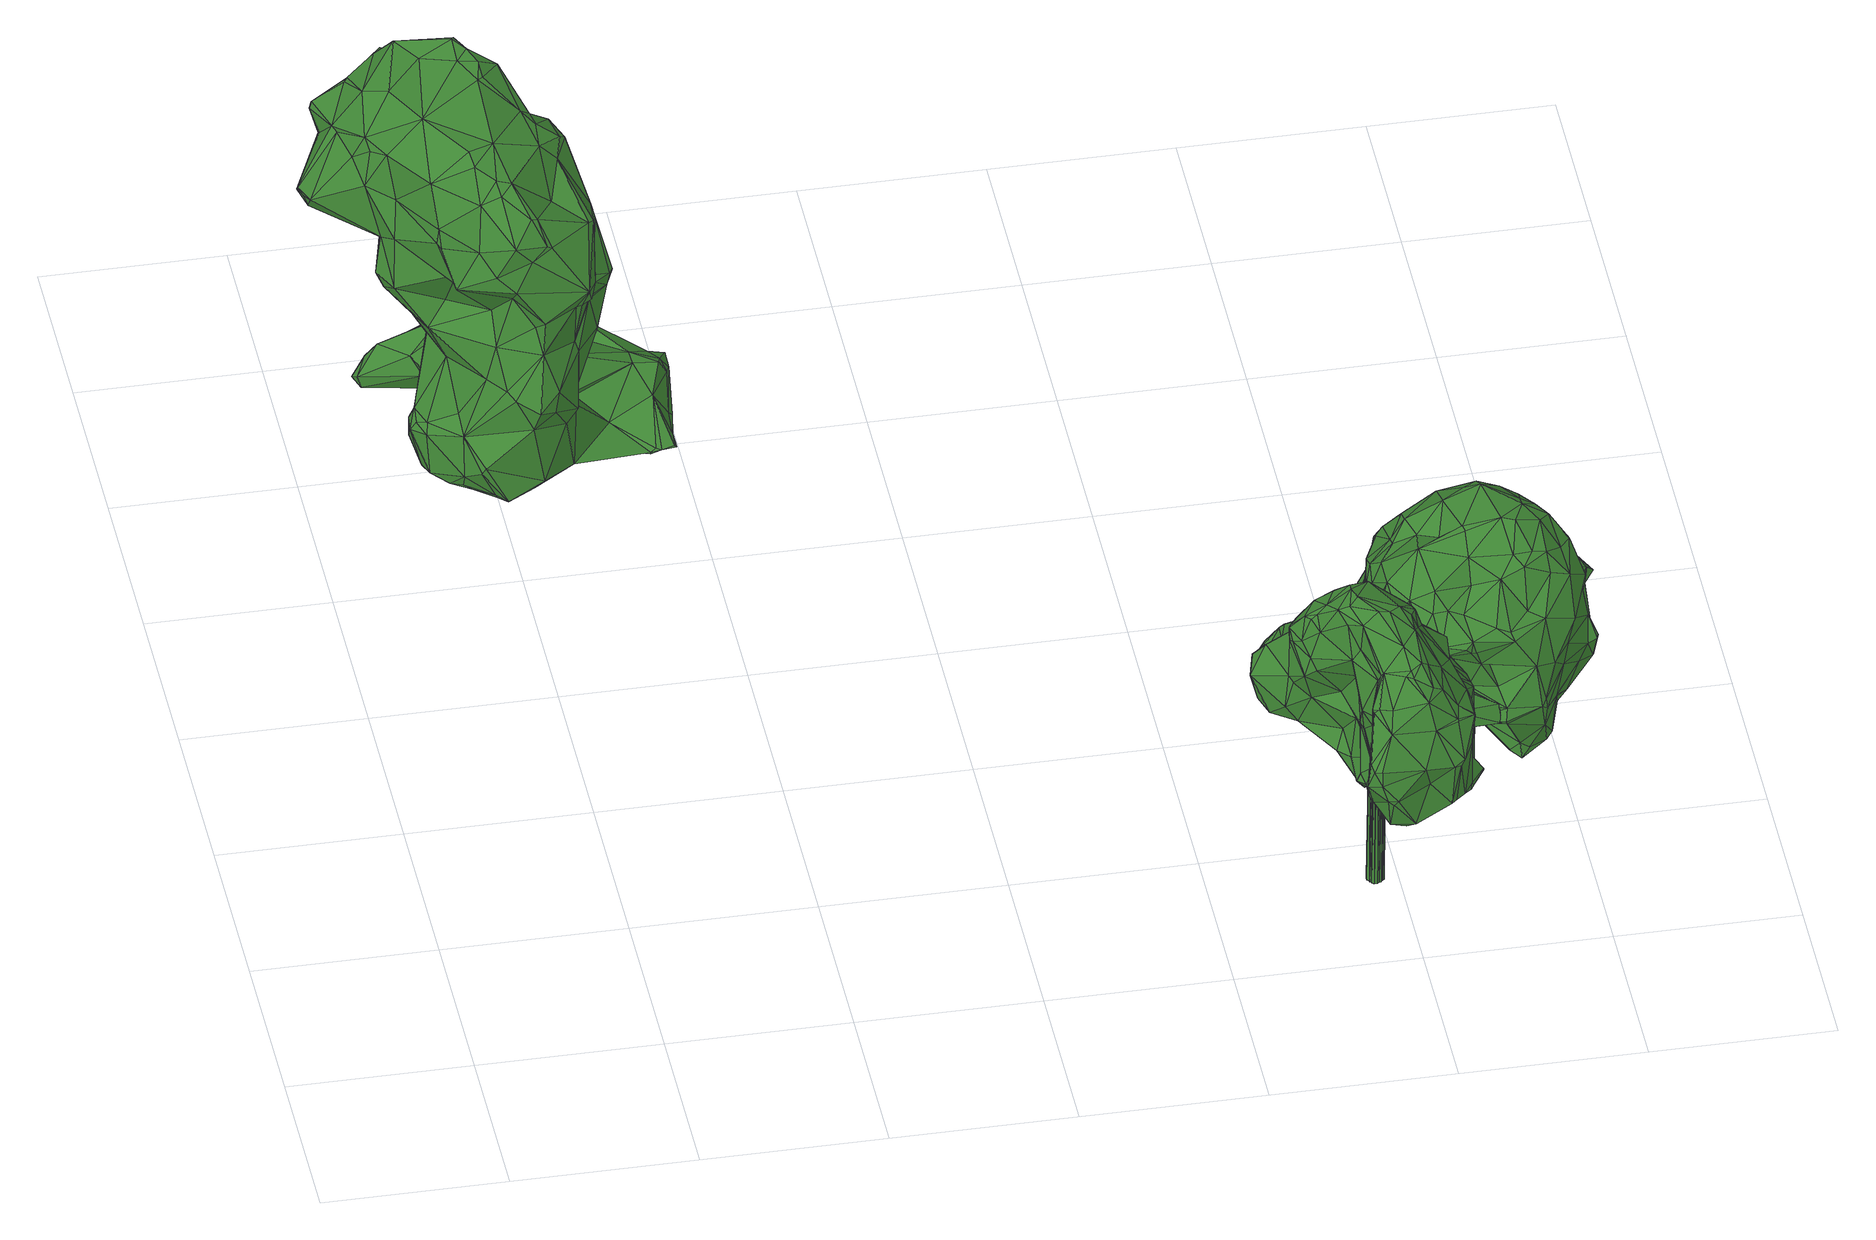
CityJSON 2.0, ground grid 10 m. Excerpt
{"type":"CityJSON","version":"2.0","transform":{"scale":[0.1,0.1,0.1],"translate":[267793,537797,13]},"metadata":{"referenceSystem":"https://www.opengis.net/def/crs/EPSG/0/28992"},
"CityObjects":{
"tree1":{"type":"SolitaryVegetationObject","attributes":{"gtid":33,"crown_width_m":16.29,"crown_median_z":22.36,"crown_r50_m":0.483,"crown_porosity":0.88,"trunk_H_m":9.25,"trunk_DBH_m":1.02,"trunk_radius_m":0.511,"trunk_base_height_m":13.11,"original_gtid":"33"},"geometry":[{"type":"Solid","lod":"3","boundaries":[[[[0,1,2]],[[3,4,5]],[[6,5,4]],[[7,8,9]],[[10,11,12]],[[13,14,15]],[[16,17,18]],[[19,20,21]],[[18,22,23]],[[24,25,26]],[[27,28,29]],[[30,31,11]],[[32,33,34]],[[35,36,28]],[[37,38,39]],[[32,34,29]],[[40,41,42]],[[43,44,45]],[[46,33,47]],[[27,33,46]],[[48,49,46]],[[50,51,52]],[[53,54,55]],[[2,1,39]],[[41,40,56]],[[57,56,40]],[[58,59,60]],[[26,61,62]],[[63,22,18]],[[63,64,22]],[[47,33,65]],[[66,67,68]],[[69,70,71]],[[18,23,16]],[[72,73,74]],[[58,21,75]],[[19,21,58]],[[34,33,27]],[[76,77,78]],[[79,80,81]],[[82,83,84]],[[36,35,85]],[[86,85,35]],[[87,39,1]],[[40,88,57]],[[89,90,82]],[[91,88,40]],[[44,92,93]],[[94,44,93]],[[95,96,97]],[[98,84,91]],[[99,100,101]],[[102,103,104]],[[105,106,72]],[[107,108,6]],[[6,108,102]],[[25,109,26]],[[10,38,11]],[[38,37,11]],[[110,93,92]],[[111,3,5]],[[112,113,114]],[[115,116,117]],[[80,118,119]],[[120,121,88]],[[122,123,17]],[[92,44,124]],[[110,125,10]],[[74,10,125]],[[124,44,43]],[[126,54,53]],[[127,54,126]],[[128,16,129]],[[66,130,131]],[[132,131,130]],[[127,58,54]],[[133,134,135]],[[136,133,135]],[[137,138,139]],[[140,138,137]],[[72,106,38]],[[38,106,141]],[[142,143,144]],[[75,54,58]],[[145,57,121]],[[146,102,147]],[[6,102,146]],[[86,95,85]],[[95,97,85]],[[148,149,92]],[[103,150,104]],[[151,49,69]],[[10,12,110]],[[152,153,154]],[[145,41,56]],[[145,56,57]],[[155,32,156]],[[154,157,158]],[[159,94,123]],[[17,160,122]],[[23,161,16]],[[162,100,163]],[[101,164,99]],[[95,51,50]],[[7,49,48]],[[165,166,167]],[[168,169,86]],[[50,96,95]],[[99,170,171]],[[147,172,163]],[[173,174,175]],[[176,174,177]],[[76,118,139]],[[80,139,118]],[[159,45,94]],[[75,178,179]],[[139,80,79]],[[20,178,21]],[[180,181,182]],[[98,167,84]],[[183,184,185]],[[179,109,53]],[[67,186,187]],[[188,104,150]],[[189,152,190]],[[162,163,172]],[[191,99,164]],[[54,75,55]],[[97,156,32]],[[75,179,55]],[[95,192,51]],[[193,194,195]],[[59,58,127]],[[115,51,192]],[[115,126,51]],[[89,166,196]],[[193,81,119]],[[50,52,96]],[[197,96,52]],[[96,197,198]],[[98,42,165]],[[105,199,106]],[[89,200,201]],[[59,127,115]],[[53,55,179]],[[151,46,49]],[[202,11,31]],[[115,127,126]],[[192,95,169]],[[49,70,69]],[[192,169,116]],[[192,116,115]],[[82,90,178]],[[90,179,178]],[[37,30,11]],[[123,203,12]],[[99,204,205]],[[206,207,208]],[[37,39,87]],[[113,209,185]],[[46,210,48]],[[211,3,111]],[[112,212,133]],[[145,121,213]],[[214,160,128]],[[215,9,157]],[[71,70,216]],[[213,121,120]],[[217,218,219]],[[216,134,133]],[[70,134,216]],[[220,215,157]],[[9,221,7]],[[136,135,13]],[[13,15,215]],[[215,136,13]],[[49,7,222]],[[70,13,134]],[[14,13,70]],[[215,220,136]],[[49,222,70]],[[14,70,222]],[[134,13,135]],[[223,208,207]],[[211,224,225]],[[111,224,211]],[[154,153,157]],[[205,170,99]],[[136,113,133]],[[136,220,113]],[[226,227,79]],[[139,79,227]],[[83,88,91]],[[92,124,148]],[[8,157,9]],[[120,88,83]],[[121,57,88]],[[194,64,0]],[[38,10,73]],[[38,73,72]],[[147,104,172]],[[132,172,104]],[[172,228,101]],[[209,220,229]],[[132,228,172]],[[0,87,1]],[[199,226,79]],[[62,201,230]],[[231,232,233]],[[81,199,79]],[[17,128,160]],[[234,235,236]],[[43,236,235]],[[160,214,176]],[[160,176,122]],[[223,230,237]],[[174,176,214]],[[177,238,234]],[[239,240,175]],[[30,63,31]],[[94,45,44]],[[148,241,242]],[[175,240,173]],[[173,240,191]],[[164,173,191]],[[201,90,89]],[[106,243,141]],[[244,245,246]],[[6,4,107]],[[30,87,63]],[[118,182,247]],[[118,247,248]],[[210,3,211]],[[107,249,144]],[[231,233,189]],[[250,251,229]],[[104,147,102]],[[45,252,43]],[[253,180,244]],[[244,254,253]],[[97,96,156]],[[224,255,158]],[[188,150,131]],[[174,173,256]],[[53,109,257]],[[244,258,259]],[[260,42,41]],[[198,155,156]],[[198,156,96]],[[113,220,209]],[[196,237,200]],[[89,196,200]],[[158,255,154]],[[261,66,68]],[[98,165,167]],[[69,117,262]],[[263,264,238]],[[265,266,207]],[[251,250,153]],[[99,267,100]],[[4,249,107]],[[162,101,100]],[[151,262,46]],[[159,176,236]],[[102,268,103]],[[185,114,113]],[[93,110,203]],[[137,139,227]],[[68,269,261]],[[62,24,26]],[[240,239,204]],[[206,187,207]],[[228,270,101]],[[189,233,271]],[[66,186,67]],[[199,105,226]],[[116,168,262]],[[116,169,168]],[[186,272,187]],[[34,27,29]],[[174,214,273]],[[274,22,231]],[[61,179,90]],[[271,181,253]],[[200,237,230]],[[275,276,260]],[[197,52,277]],[[278,118,76]],[[278,182,118]],[[78,77,196]],[[237,77,208]],[[133,113,112]],[[24,217,25]],[[62,279,24]],[[280,227,241]],[[241,227,226]],[[69,262,151]],[[17,16,128]],[[0,195,194]],[[0,2,195]],[[183,271,253]],[[281,271,183]],[[186,150,272]],[[280,282,137]],[[183,253,184]],[[92,149,110]],[[242,110,149]],[[240,204,191]],[[191,204,99]],[[80,119,81]],[[245,165,246]],[[239,283,204]],[[239,129,283]],[[75,21,178]],[[230,279,62]],[[62,61,90]],[[62,90,201]],[[271,251,189]],[[122,176,123]],[[159,123,176]],[[226,105,241]],[[12,11,123]],[[8,225,157]],[[158,157,225]],[[190,284,274]],[[285,276,114]],[[112,114,276]],[[262,117,116]],[[216,133,212]],[[194,286,64]],[[287,213,60]],[[287,60,71]],[[91,40,98]],[[42,98,40]],[[231,189,288]],[[231,288,274]],[[217,219,25]],[[180,253,181]],[[261,269,43]],[[124,43,269]],[[140,124,269]],[[140,269,68]],[[244,180,289]],[[271,281,251]],[[185,251,281]],[[262,168,27]],[[262,27,46]],[[196,166,289]],[[245,289,166]],[[290,32,29]],[[175,174,273]],[[42,260,165]],[[246,165,260]],[[63,87,64]],[[64,87,0]],[[291,292,293]],[[266,293,292]],[[217,292,291]],[[189,153,152]],[[251,153,189]],[[100,294,146]],[[107,268,108]],[[94,93,203]],[[82,20,83]],[[178,20,82]],[[74,73,10]],[[103,295,150]],[[185,184,285]],[[114,185,285]],[[91,84,83]],[[61,109,179]],[[250,229,157]],[[83,20,19]],[[83,19,120]],[[120,19,213]],[[67,187,138]],[[206,138,187]],[[263,130,264]],[[228,130,263]],[[187,272,265]],[[128,129,239]],[[45,159,252]],[[52,51,277]],[[196,289,78]],[[157,229,220]],[[200,230,201]],[[196,77,237]],[[217,24,292]],[[58,60,19]],[[213,19,60]],[[76,206,77]],[[76,139,206]],[[208,77,206]],[[207,266,223]],[[78,278,76]],[[223,237,208]],[[216,287,71]],[[212,287,216]],[[115,117,59]],[[64,232,231]],[[22,64,231]],[[64,286,232]],[[241,105,125]],[[7,221,222]],[[4,47,65]],[[251,185,229]],[[78,182,278]],[[12,203,110]],[[182,78,289]],[[281,183,185]],[[245,166,165]],[[125,110,242]],[[71,117,69]],[[23,22,296]],[[274,296,22]],[[205,204,283]],[[291,266,297]],[[292,24,279]],[[155,142,298]],[[198,142,155]],[[74,125,105]],[[23,296,161]],[[137,227,280]],[[177,256,270]],[[181,299,247]],[[181,247,182]],[[232,286,300]],[[112,276,287]],[[232,300,233]],[[286,299,300]],[[213,275,145]],[[287,275,213]],[[266,291,293]],[[230,223,279]],[[292,279,266]],[[144,268,107]],[[224,158,225]],[[298,32,155]],[[63,18,202]],[[17,202,18]],[[299,233,300]],[[264,235,234]],[[264,234,238]],[[185,209,229]],[[206,139,138]],[[67,138,68]],[[140,68,138]],[[119,248,301]],[[193,119,301]],[[302,303,171]],[[36,85,290]],[[261,235,264]],[[43,235,261]],[[164,256,173]],[[148,124,282]],[[148,282,280]],[[180,182,289]],[[244,289,245]],[[142,198,277]],[[197,277,198]],[[102,108,268]],[[142,277,217]],[[217,143,142]],[[87,30,37]],[[233,181,271]],[[299,181,233]],[[25,219,257]],[[89,167,166]],[[41,275,260]],[[145,275,41]],[[112,287,212]],[[286,247,299]],[[239,175,273]],[[239,273,128]],[[60,117,71]],[[60,59,117]],[[248,119,118]],[[291,268,217]],[[280,241,148]],[[39,38,141]],[[210,47,3]],[[4,3,47]],[[210,46,47]],[[4,65,298]],[[43,252,236]],[[128,273,214]],[[132,130,228]],[[264,130,261]],[[174,256,177]],[[261,130,66]],[[210,225,48]],[[211,225,210]],[[8,48,225]],[[8,7,48]],[[218,277,51]],[[217,277,218]],[[11,202,123]],[[17,123,202]],[[275,287,276]],[[161,129,16]],[[285,184,276]],[[125,242,241]],[[99,171,303]],[[164,270,256]],[[184,253,258]],[[184,258,246]],[[244,246,258]],[[162,172,101]],[[246,276,184]],[[260,276,246]],[[53,257,126]],[[150,295,272]],[[265,272,295]],[[100,267,294]],[[104,131,132]],[[188,131,104]],[[150,186,131]],[[66,131,186]],[[253,259,258]],[[61,26,109]],[[304,146,294]],[[205,305,170]],[[274,284,296]],[[74,105,72]],[[282,124,306]],[[265,295,266]],[[254,259,253]],[[205,283,284]],[[294,303,302]],[[307,170,305]],[[307,305,152]],[[284,161,296]],[[124,140,306]],[[137,306,140]],[[81,193,199]],[[141,2,39]],[[244,259,254]],[[164,101,270]],[[152,154,255]],[[224,111,255]],[[302,304,294]],[[307,255,170]],[[152,255,307]],[[298,142,144]],[[291,297,103]],[[4,144,249]],[[298,144,4]],[[291,103,268]],[[217,268,143]],[[144,143,268]],[[129,161,284]],[[297,266,295]],[[297,295,103]],[[282,306,137]],[[298,33,32]],[[65,33,298]],[[177,270,238]],[[129,284,283]],[[146,163,100]],[[177,236,176]],[[234,236,177]],[[238,270,263]],[[228,263,270]],[[242,149,148]],[[187,265,207]],[[123,94,203]],[[89,84,167]],[[223,266,279]],[[171,170,255]],[[248,247,301]],[[302,171,255]],[[82,84,89]],[[157,153,250]],[[25,257,109]],[[126,308,51]],[[257,308,126]],[[218,51,308]],[[257,219,308]],[[219,218,308]],[[274,288,190]],[[190,288,189]],[[193,195,243]],[[193,243,199]],[[195,2,243]],[[141,243,2]],[[199,243,106]],[[5,6,304]],[[146,304,6]],[[302,111,5]],[[302,255,111]],[[193,301,194]],[[302,5,304]],[[267,99,303]],[[294,267,303]],[[284,305,205]],[[190,305,284]],[[190,152,305]],[[247,286,301]],[[194,301,286]],[[147,163,146]],[[159,236,252]],[[97,32,85]],[[95,86,169]],[[86,35,168]],[[290,85,32]],[[35,28,168]],[[27,168,28]],[[202,31,63]],[[29,28,290]],[[290,28,36]],[[9,215,221]],[[222,221,14]],[[15,14,221]],[[15,221,215]],[[309,310,311]],[[309,311,312]],[[312,311,313]],[[312,313,314]],[[311,310,315]],[[311,315,313]],[[313,315,316]],[[313,316,314]],[[315,310,317]],[[315,317,316]],[[316,317,318]],[[316,318,314]],[[317,310,319]],[[317,319,318]],[[318,319,320]],[[318,320,314]],[[319,310,321]],[[319,321,320]],[[320,321,322]],[[320,322,314]],[[321,310,323]],[[321,323,322]],[[322,323,324]],[[322,324,314]],[[323,310,325]],[[323,325,324]],[[324,325,326]],[[324,326,314]],[[325,310,327]],[[325,327,326]],[[326,327,328]],[[326,328,314]],[[327,310,329]],[[327,329,328]],[[328,329,330]],[[328,330,314]],[[329,310,331]],[[329,331,330]],[[330,331,332]],[[330,332,314]],[[331,310,333]],[[331,333,332]],[[332,333,334]],[[332,334,314]],[[333,310,335]],[[333,335,334]],[[334,335,336]],[[334,336,314]],[[335,310,337]],[[335,337,336]],[[336,337,338]],[[336,338,314]],[[337,310,339]],[[337,339,338]],[[338,339,340]],[[338,340,314]],[[339,310,341]],[[339,341,340]],[[340,341,342]],[[340,342,314]],[[341,310,343]],[[341,343,342]],[[342,343,344]],[[342,344,314]],[[343,310,345]],[[343,345,344]],[[344,345,346]],[[344,346,314]],[[345,310,347]],[[345,347,346]],[[346,347,348]],[[346,348,314]],[[347,310,349]],[[347,349,348]],[[348,349,350]],[[348,350,314]],[[349,310,351]],[[349,351,350]],[[350,351,352]],[[350,352,314]],[[351,310,353]],[[351,353,352]],[[352,353,354]],[[352,354,314]],[[353,310,355]],[[353,355,354]],[[354,355,356]],[[354,356,314]],[[355,310,357]],[[355,357,356]],[[356,357,358]],[[356,358,314]],[[357,310,309]],[[357,309,358]],[[358,309,312]],[[358,312,314]]]]}]},
"tree2":{"type":"SolitaryVegetationObject","attributes":{"gtid":110,"crown_width_m":11.78,"crown_median_z":24.62,"crown_r50_m":0.394,"crown_porosity":0.892,"trunk_H_m":11.43,"trunk_DBH_m":0.83,"trunk_radius_m":0.415,"trunk_base_height_m":13.19,"original_gtid":"110"},"geometry":[{"type":"Solid","lod":"3","boundaries":[[[[359,360,361]],[[362,363,364]],[[365,366,367]],[[368,369,370]],[[368,370,371]],[[372,361,373]],[[374,375,376]],[[377,378,379]],[[380,381,382]],[[383,384,385]],[[386,387,388]],[[389,390,391]],[[392,393,394]],[[384,395,385]],[[396,397,398]],[[399,400,401]],[[392,402,393]],[[403,360,359]],[[404,405,406]],[[378,407,408]],[[409,410,411]],[[412,413,414]],[[399,415,400]],[[399,416,415]],[[417,418,419]],[[420,421,422]],[[423,424,425]],[[423,426,424]],[[407,427,408]],[[428,398,397]],[[429,430,389]],[[431,432,423]],[[433,434,435]],[[436,437,387]],[[438,439,440]],[[438,441,439]],[[442,443,444]],[[433,435,397]],[[359,361,372]],[[445,446,425]],[[447,446,445]],[[448,449,450]],[[451,452,453]],[[454,436,455]],[[456,457,451]],[[373,388,372]],[[458,459,451]],[[459,460,461]],[[462,374,463]],[[464,465,420]],[[466,407,378]],[[466,378,377]],[[373,467,468]],[[459,469,451]],[[470,471,472]],[[473,409,411]],[[417,380,418]],[[474,475,476]],[[477,443,419]],[[478,367,401]],[[362,467,360]],[[479,480,465]],[[481,482,483]],[[362,464,467]],[[399,401,440]],[[476,484,485]],[[485,383,486]],[[465,487,420]],[[480,487,465]],[[465,362,479]],[[464,362,465]],[[374,376,463]],[[488,489,490]],[[488,490,491]],[[492,462,463]],[[474,493,494]],[[421,487,407]],[[427,407,487]],[[392,495,496]],[[497,381,498]],[[499,500,501]],[[425,502,423]],[[454,503,436]],[[504,505,506]],[[397,447,433]],[[507,508,457]],[[509,510,369]],[[437,511,512]],[[513,507,457]],[[451,469,456]],[[514,515,502]],[[514,502,425]],[[516,517,518]],[[407,466,421]],[[492,401,367]],[[519,405,404]],[[403,512,520]],[[400,521,401]],[[386,388,522]],[[477,509,444]],[[484,523,485]],[[433,445,434]],[[485,524,383]],[[393,525,371]],[[464,468,467]],[[485,523,377]],[[373,361,360]],[[383,526,384]],[[445,433,447]],[[466,429,527]],[[515,528,529]],[[371,530,393]],[[440,516,399]],[[383,524,531]],[[411,393,530]],[[393,411,410]],[[414,455,387]],[[474,532,491]],[[531,533,526]],[[468,522,388]],[[483,438,534]],[[381,380,504]],[[532,395,491]],[[531,526,383]],[[470,535,471]],[[479,364,480]],[[536,480,364]],[[532,385,395]],[[537,538,539]],[[468,388,373]],[[540,408,427]],[[524,541,531]],[[497,539,538]],[[456,513,457]],[[414,387,386]],[[542,367,478]],[[447,397,446]],[[543,533,544]],[[455,436,387]],[[372,388,387]],[[483,463,545]],[[546,513,456]],[[547,498,548]],[[549,475,390]],[[536,364,509]],[[362,364,479]],[[540,427,550]],[[540,550,371]],[[551,443,442]],[[551,442,552]],[[551,552,443]],[[515,529,376]],[[553,449,554]],[[537,544,499]],[[537,499,501]],[[546,456,471]],[[555,556,557]],[[365,542,489]],[[458,460,459]],[[453,458,451]],[[558,475,559]],[[558,559,412]],[[544,533,379]],[[489,458,365]],[[365,458,453]],[[488,395,461]],[[449,555,519]],[[411,530,473]],[[372,437,359]],[[372,387,437]],[[560,481,483]],[[376,545,463]],[[474,561,532]],[[534,463,483]],[[394,495,392]],[[562,521,400]],[[545,529,560]],[[376,529,545]],[[545,560,483]],[[476,549,484]],[[461,469,459]],[[491,395,488]],[[421,420,487]],[[461,384,469]],[[563,564,413]],[[565,413,564]],[[414,413,455]],[[445,424,507]],[[445,425,424]],[[434,445,507]],[[435,434,507]],[[431,374,566]],[[534,567,492]],[[401,492,567]],[[513,568,507]],[[435,507,568]],[[461,395,384]],[[429,377,523]],[[485,486,476]],[[389,527,429]],[[385,486,383]],[[381,569,498]],[[466,527,421]],[[570,422,527]],[[570,527,389]],[[486,561,476]],[[476,561,474]],[[385,561,486]],[[532,561,385]],[[377,429,466]],[[422,421,527]],[[534,438,440]],[[523,430,429]],[[484,430,523]],[[430,484,571]],[[430,571,389]],[[464,420,570]],[[420,422,570]],[[464,570,468]],[[415,562,400]],[[491,493,474]],[[549,476,475]],[[460,458,488]],[[489,488,458]],[[460,488,461]],[[371,418,530]],[[468,572,522]],[[382,381,573]],[[482,396,574]],[[428,505,398]],[[575,475,474]],[[576,577,578]],[[416,579,503]],[[579,416,554]],[[369,580,509]],[[469,384,472]],[[469,472,456]],[[477,370,510]],[[454,455,565]],[[462,492,366]],[[391,572,389]],[[543,470,581]],[[515,514,528]],[[440,401,567]],[[440,567,534]],[[419,418,477]],[[392,537,501]],[[553,439,441]],[[371,370,477]],[[562,576,521]],[[374,431,375]],[[449,553,555]],[[482,441,438]],[[482,438,483]],[[565,455,413]],[[448,511,436]],[[378,408,540]],[[556,574,557]],[[435,547,397]],[[555,441,556]],[[441,482,574]],[[441,574,556]],[[443,582,583]],[[557,583,582]],[[536,509,580]],[[558,391,475]],[[390,475,391]],[[534,492,463]],[[437,436,511]],[[364,442,509]],[[558,572,391]],[[493,576,562]],[[398,574,396]],[[568,584,435]],[[368,487,580]],[[443,583,585]],[[382,394,410]],[[410,394,393]],[[477,444,443]],[[543,535,470]],[[472,471,456]],[[519,450,449]],[[393,402,525]],[[468,570,572]],[[542,478,578]],[[542,578,489]],[[414,572,412]],[[386,572,414]],[[522,572,386]],[[412,572,558]],[[389,572,570]],[[417,419,585]],[[581,470,472]],[[365,367,542]],[[492,367,366]],[[498,584,586]],[[477,418,371]],[[418,380,382]],[[516,587,517]],[[418,409,473]],[[530,418,473]],[[394,382,573]],[[442,444,509]],[[498,535,497]],[[371,525,540]],[[453,366,365]],[[581,472,526]],[[581,526,543]],[[481,528,396]],[[528,588,396]],[[452,366,453]],[[589,590,516]],[[504,417,585]],[[504,585,583]],[[454,565,503]],[[565,416,503]],[[584,498,547]],[[360,467,373]],[[416,565,564]],[[368,427,487]],[[426,432,591]],[[477,510,509]],[[505,592,398]],[[378,593,379]],[[543,497,535]],[[528,514,588]],[[537,497,544]],[[497,537,539]],[[544,497,543]],[[397,396,446]],[[396,588,446]],[[536,580,480]],[[369,368,580]],[[480,580,487]],[[403,437,512]],[[359,437,403]],[[428,547,548]],[[584,547,435]],[[418,382,409]],[[389,571,390]],[[443,585,419]],[[517,506,518]],[[449,579,554]],[[520,442,364]],[[441,555,553]],[[397,547,428]],[[520,450,552]],[[401,521,478]],[[415,416,564]],[[554,516,553]],[[399,516,416]],[[553,516,439]],[[573,381,538]],[[503,448,436]],[[578,577,489]],[[503,579,448]],[[519,552,450]],[[519,404,552]],[[416,516,554]],[[440,439,516]],[[490,489,577]],[[508,591,452]],[[531,541,533]],[[379,533,541]],[[497,538,381]],[[366,591,462]],[[375,502,376]],[[377,541,485]],[[481,396,482]],[[382,410,409]],[[415,564,562]],[[560,528,481]],[[529,528,560]],[[376,502,515]],[[384,526,472]],[[471,535,546]],[[493,562,494]],[[594,494,562]],[[501,402,392]],[[490,577,576]],[[512,511,448]],[[520,364,363]],[[589,548,595]],[[587,569,517]],[[518,506,589]],[[548,589,506]],[[504,506,569]],[[569,506,517]],[[579,449,448]],[[510,370,369]],[[582,443,404]],[[552,404,443]],[[403,520,363]],[[452,591,366]],[[403,363,360]],[[360,363,362]],[[552,442,520]],[[413,412,559]],[[594,559,575]],[[594,564,563]],[[526,533,543]],[[562,564,594]],[[490,576,491]],[[491,576,493]],[[417,504,380]],[[583,505,504]],[[381,504,569]],[[548,587,595]],[[451,457,452]],[[575,559,475]],[[563,413,559]],[[594,563,559]],[[424,508,507]],[[426,508,424]],[[457,508,452]],[[375,423,502]],[[375,431,423]],[[478,521,578]],[[521,576,578]],[[379,541,377]],[[575,494,594]],[[524,485,541]],[[588,514,446]],[[446,514,425]],[[474,494,575]],[[582,406,557]],[[404,406,582]],[[512,450,520]],[[512,448,450]],[[371,550,368]],[[584,568,586]],[[595,590,589]],[[390,571,549]],[[394,573,495]],[[573,496,495]],[[498,586,535]],[[513,586,568]],[[546,586,513]],[[535,586,546]],[[574,398,592]],[[557,574,592]],[[402,501,500]],[[525,500,540]],[[402,500,525]],[[583,592,505]],[[557,592,583]],[[518,589,516]],[[484,549,571]],[[587,548,569]],[[548,498,569]],[[595,587,590]],[[557,405,555]],[[519,555,405]],[[406,405,557]],[[590,587,516]],[[428,506,505]],[[548,506,428]],[[508,426,591]],[[423,432,426]],[[566,374,462]],[[427,368,550]],[[431,566,432]],[[566,591,432]],[[462,591,566]],[[392,538,537]],[[496,538,392]],[[573,538,496]],[[499,593,500]],[[544,593,499]],[[379,593,544]],[[540,593,378]],[[500,593,540]],[[596,597,598]],[[596,598,599]],[[599,598,600]],[[599,600,601]],[[598,597,602]],[[598,602,600]],[[600,602,603]],[[600,603,601]],[[602,597,604]],[[602,604,603]],[[603,604,605]],[[603,605,601]],[[604,597,606]],[[604,606,605]],[[606,597,607]],[[606,607,605]],[[605,607,608]],[[605,608,601]],[[607,597,609]],[[607,609,608]],[[608,609,610]],[[608,610,601]],[[609,597,611]],[[609,611,610]],[[610,611,612]],[[610,612,601]],[[611,597,613]],[[611,613,612]],[[612,613,614]],[[612,614,601]],[[613,597,615]],[[613,615,614]],[[614,615,616]],[[614,616,601]],[[615,597,617]],[[615,617,616]],[[616,617,618]],[[616,618,601]],[[617,597,619]],[[617,619,618]],[[618,619,620]],[[618,620,601]],[[619,597,621]],[[619,621,620]],[[620,621,622]],[[620,622,601]],[[621,597,623]],[[621,623,622]],[[622,623,624]],[[622,624,601]],[[623,597,625]],[[623,625,624]],[[624,625,626]],[[624,626,601]],[[625,597,627]],[[625,627,626]],[[626,627,628]],[[626,628,601]],[[627,597,629]],[[627,629,628]],[[628,629,630]],[[628,630,601]],[[629,597,631]],[[629,631,630]],[[630,631,632]],[[630,632,601]],[[631,597,633]],[[631,633,632]],[[632,633,634]],[[632,634,601]],[[633,597,635]],[[633,635,634]],[[634,635,636]],[[634,636,601]],[[635,597,637]],[[635,637,636]],[[636,637,638]],[[636,638,601]],[[637,597,639]],[[637,639,638]],[[638,639,640]],[[638,640,601]],[[639,597,641]],[[639,641,640]],[[640,641,642]],[[640,642,601]],[[641,597,643]],[[641,643,642]],[[642,643,644]],[[642,644,601]],[[643,597,596]],[[643,596,644]],[[644,596,599]],[[644,599,601]]]]}]},
"tree3":{"type":"SolitaryVegetationObject","attributes":{"gtid":109,"crown_width_m":12.83,"crown_median_z":24.44,"crown_r50_m":0.412,"crown_porosity":0.891,"trunk_H_m":11.11,"trunk_DBH_m":0.893,"trunk_radius_m":0.447,"trunk_base_height_m":13.33,"original_gtid":"109"},"geometry":[{"type":"Solid","lod":"3","boundaries":[[[[645,646,647]],[[648,649,650]],[[648,650,651]],[[652,653,654]],[[655,656,657]],[[658,659,660]],[[661,662,663]],[[664,663,662]],[[665,666,667]],[[668,669,649]],[[647,670,651]],[[671,672,673]],[[671,674,672]],[[675,676,667]],[[676,665,667]],[[657,656,677]],[[676,678,665]],[[679,680,681]],[[682,683,684]],[[677,656,685]],[[675,686,537]],[[687,688,689]],[[690,691,692]],[[661,663,693]],[[694,695,696]],[[697,698,699]],[[700,701,685]],[[672,674,702]],[[652,703,704]],[[705,706,707]],[[707,706,708]],[[709,710,682]],[[658,660,711]],[[712,713,714]],[[712,715,713]],[[716,717,718]],[[646,670,647]],[[719,720,721]],[[719,721,701]],[[645,722,646]],[[723,657,724]],[[725,695,694]],[[726,646,722]],[[693,663,727]],[[670,648,651]],[[649,728,668]],[[704,703,729]],[[730,731,732]],[[733,734,735]],[[736,645,737]],[[657,738,739]],[[657,677,738]],[[740,736,741]],[[735,742,733]],[[743,744,745]],[[726,746,747]],[[748,708,749]],[[749,708,750]],[[751,752,753]],[[655,754,685]],[[655,685,656]],[[755,748,537]],[[756,757,758]],[[679,682,684]],[[679,684,680]],[[737,759,760]],[[761,762,763]],[[763,762,764]],[[765,766,757]],[[672,767,728]],[[768,769,770]],[[771,772,773]],[[747,746,744]],[[711,713,658]],[[648,774,775]],[[744,776,777]],[[778,779,710]],[[780,710,779]],[[725,718,695]],[[781,696,782]],[[755,537,686]],[[783,652,654]],[[784,766,785]],[[660,723,711]],[[646,726,670]],[[670,726,786]],[[787,788,789]],[[723,724,711]],[[751,666,665]],[[746,726,722]],[[725,694,790]],[[791,792,793]],[[786,774,670]],[[794,795,680]],[[648,670,774]],[[796,756,797]],[[718,798,799]],[[800,801,802]],[[803,804,715]],[[805,681,806]],[[807,781,808]],[[692,739,662]],[[747,786,726]],[[738,677,764]],[[650,649,669]],[[650,669,772]],[[772,669,809]],[[790,694,810]],[[811,812,689]],[[810,694,808]],[[807,808,694]],[[657,723,655]],[[672,728,673]],[[813,735,734]],[[813,734,788]],[[803,712,699]],[[731,699,712]],[[814,708,748]],[[745,744,746]],[[815,816,676]],[[729,783,817]],[[818,819,820]],[[807,696,781]],[[821,785,822]],[[746,722,745]],[[741,659,740]],[[819,818,823]],[[819,823,824]],[[825,826,827]],[[745,740,743]],[[809,828,829]],[[772,809,829]],[[647,759,737]],[[727,821,693]],[[830,693,821]],[[739,692,691]],[[789,733,831]],[[789,831,832]],[[696,807,694]],[[833,834,835]],[[836,837,838]],[[839,836,838]],[[717,782,696]],[[647,737,645]],[[722,645,740]],[[675,667,666]],[[722,740,745]],[[659,743,740]],[[774,708,706]],[[754,700,685]],[[754,773,700]],[[729,703,783]],[[660,659,741]],[[660,741,840]],[[841,842,843]],[[841,799,842]],[[740,645,736]],[[840,741,736]],[[774,706,775]],[[675,537,815]],[[783,703,652]],[[841,844,845]],[[841,845,805]],[[724,846,711]],[[658,713,847]],[[665,678,751]],[[771,759,651]],[[827,826,799]],[[827,799,848]],[[666,686,675]],[[750,708,774]],[[815,676,675]],[[659,658,847]],[[674,671,849]],[[715,847,713]],[[659,847,715]],[[701,721,850]],[[720,850,721]],[[693,851,661]],[[682,702,683]],[[852,788,732]],[[749,750,777]],[[747,853,786]],[[736,760,840]],[[676,816,854]],[[678,676,854]],[[698,678,854]],[[854,855,856]],[[717,716,857]],[[715,856,659]],[[715,712,803]],[[743,659,856]],[[743,856,855]],[[780,702,710]],[[841,858,799]],[[713,690,714]],[[852,714,690]],[[826,716,718]],[[706,833,835]],[[706,835,775]],[[833,794,834]],[[680,684,794]],[[859,860,811]],[[827,706,861]],[[729,817,832]],[[681,805,679]],[[701,828,793]],[[751,836,839]],[[788,787,732]],[[730,732,787]],[[714,852,731]],[[822,817,783]],[[654,822,783]],[[731,712,714]],[[822,830,821]],[[794,683,834]],[[834,683,862]],[[702,682,710]],[[844,797,863]],[[744,777,747]],[[778,710,709]],[[785,821,784]],[[799,864,848]],[[797,756,768]],[[698,697,865]],[[866,777,776]],[[866,776,816]],[[867,802,868]],[[869,868,802]],[[709,768,779]],[[860,870,871]],[[671,673,649]],[[868,869,787]],[[787,869,872]],[[829,828,700]],[[700,828,701]],[[754,655,760]],[[829,700,773]],[[685,850,677]],[[856,804,854]],[[780,672,702]],[[770,792,779]],[[704,851,652]],[[755,686,873]],[[825,716,826]],[[825,686,716]],[[833,706,827]],[[833,827,848]],[[814,873,707]],[[718,717,696]],[[788,852,813]],[[844,841,843]],[[824,823,874]],[[818,874,823]],[[653,822,654]],[[789,788,734]],[[789,734,733]],[[843,870,844]],[[678,865,752]],[[874,875,761]],[[765,876,859]],[[678,752,751]],[[692,662,735]],[[845,863,709]],[[806,858,877]],[[841,877,858]],[[729,832,831]],[[729,831,733]],[[651,759,647]],[[698,865,678]],[[878,790,871]],[[878,871,842]],[[867,689,812]],[[756,876,757]],[[765,757,876]],[[743,776,744]],[[855,776,743]],[[829,773,772]],[[682,679,709]],[[739,724,657]],[[739,691,724]],[[666,716,686]],[[707,873,686]],[[728,649,673]],[[707,686,825]],[[866,879,880]],[[880,879,748]],[[880,748,749]],[[816,879,866]],[[687,881,832]],[[689,881,687]],[[689,868,881]],[[801,753,882]],[[812,802,867]],[[800,802,812]],[[850,720,764]],[[737,760,736]],[[849,775,835]],[[759,771,760]],[[754,760,771]],[[764,720,763]],[[837,790,810]],[[689,867,868]],[[816,815,879]],[[754,771,773]],[[729,733,742]],[[793,828,791]],[[809,791,828]],[[661,742,735]],[[813,690,692]],[[876,796,870]],[[664,662,738]],[[738,662,739]],[[813,852,690]],[[818,820,758]],[[757,818,758]],[[811,689,688]],[[793,792,770]],[[761,763,874]],[[805,845,679]],[[841,805,806]],[[786,853,774]],[[806,681,795]],[[806,795,794]],[[768,863,797]],[[803,698,854]],[[732,731,852]],[[824,763,720]],[[824,720,883]],[[738,764,664]],[[701,850,685]],[[845,709,679]],[[813,692,735]],[[880,749,777]],[[777,866,880]],[[800,884,885]],[[800,885,801]],[[810,808,782]],[[808,781,782]],[[748,879,537]],[[537,879,815]],[[886,872,882]],[[887,767,791]],[[887,668,767]],[[865,886,752]],[[854,816,776]],[[854,776,855]],[[680,795,681]],[[758,820,756]],[[869,801,882]],[[802,801,869]],[[687,832,817]],[[817,822,687]],[[849,835,834]],[[778,709,779]],[[796,797,844]],[[779,768,770]],[[887,791,809]],[[887,809,668]],[[885,884,837]],[[755,873,748]],[[814,748,873]],[[871,884,811]],[[790,884,871]],[[845,844,863]],[[837,884,790]],[[800,812,884]],[[811,884,812]],[[871,811,860]],[[850,764,677]],[[809,669,668]],[[874,763,824]],[[764,762,664]],[[701,793,719]],[[803,854,804]],[[862,683,702]],[[849,888,775]],[[671,649,888]],[[648,888,649]],[[735,662,661]],[[775,888,648]],[[849,671,888]],[[716,666,857]],[[697,699,731]],[[696,695,718]],[[799,826,718]],[[801,836,753]],[[793,889,719]],[[723,660,890]],[[760,655,890]],[[760,890,840]],[[730,697,731]],[[774,853,750]],[[857,666,838]],[[857,838,837]],[[803,699,698]],[[651,650,771]],[[772,771,650]],[[837,836,885]],[[798,725,878]],[[798,878,842]],[[840,890,660]],[[838,666,751]],[[751,839,838]],[[717,837,782]],[[717,857,837]],[[810,782,837]],[[842,871,843]],[[723,890,655]],[[770,883,889]],[[770,889,793]],[[653,830,822]],[[860,859,876]],[[860,876,870]],[[891,892,820]],[[769,892,891]],[[769,768,892]],[[756,820,892]],[[756,892,768]],[[799,798,842]],[[653,851,830]],[[652,851,653]],[[729,742,704]],[[693,830,851]],[[664,762,663]],[[883,819,824]],[[885,836,801]],[[765,688,822]],[[785,765,822]],[[811,688,859]],[[765,859,688]],[[822,688,687]],[[875,874,784]],[[784,821,875]],[[794,864,806]],[[806,864,858]],[[765,785,766]],[[705,707,861]],[[794,684,683]],[[841,806,877]],[[730,787,872]],[[727,663,762]],[[751,753,836]],[[777,750,853]],[[777,853,747]],[[770,819,883]],[[757,874,818]],[[674,849,862]],[[862,702,674]],[[849,834,862]],[[851,704,742]],[[851,742,661]],[[875,821,727]],[[727,762,875]],[[761,875,762]],[[784,757,766]],[[769,819,770]],[[874,757,784]],[[728,767,668]],[[891,820,819]],[[891,819,769]],[[882,753,752]],[[709,863,768]],[[870,796,844]],[[799,858,864]],[[833,864,794]],[[848,864,833]],[[865,697,886]],[[876,756,796]],[[725,790,878]],[[705,861,706]],[[825,827,861]],[[825,861,707]],[[707,708,814]],[[792,780,779]],[[780,767,672]],[[843,871,870]],[[780,792,767]],[[791,767,792]],[[718,725,798]],[[711,846,713]],[[690,713,846]],[[691,846,724]],[[690,846,691]],[[856,715,804]],[[868,787,881]],[[789,881,787]],[[789,832,881]],[[882,752,886]],[[730,886,697]],[[886,730,872]],[[883,720,889]],[[719,889,720]],[[872,869,882]],[[893,894,895]],[[893,895,896]],[[896,895,897]],[[896,897,898]],[[895,894,899]],[[895,899,897]],[[897,899,900]],[[897,900,898]],[[899,894,901]],[[899,901,900]],[[900,901,902]],[[900,902,898]],[[901,894,903]],[[901,903,902]],[[902,903,904]],[[902,904,898]],[[903,894,905]],[[903,905,904]],[[904,905,906]],[[904,906,898]],[[905,894,907]],[[905,907,906]],[[906,907,908]],[[906,908,898]],[[907,894,909]],[[907,909,908]],[[908,909,910]],[[908,910,898]],[[909,894,911]],[[909,911,910]],[[910,911,912]],[[910,912,898]],[[911,894,913]],[[911,913,912]],[[912,913,914]],[[912,914,898]],[[913,894,915]],[[913,915,914]],[[914,915,916]],[[914,916,898]],[[915,894,917]],[[915,917,916]],[[916,917,918]],[[916,918,898]],[[917,894,919]],[[917,919,918]],[[918,919,920]],[[918,920,898]],[[919,894,921]],[[919,921,920]],[[920,921,922]],[[920,922,898]],[[921,894,923]],[[921,923,922]],[[922,923,924]],[[922,924,898]],[[923,894,925]],[[923,925,924]],[[924,925,926]],[[924,926,898]],[[925,894,927]],[[925,927,926]],[[926,927,928]],[[926,928,898]],[[927,894,929]],[[927,929,928]],[[928,929,930]],[[928,930,898]],[[929,894,931]],[[929,931,930]],[[930,931,932]],[[930,932,898]],[[931,894,933]],[[931,933,932]],[[932,933,934]],[[932,934,898]],[[933,894,935]],[[933,935,934]],[[934,935,936]],[[934,936,898]],[[935,894,937]],[[935,937,936]],[[936,937,938]],[[936,938,898]],[[937,894,939]],[[937,939,938]],[[938,939,940]],[[938,940,898]],[[939,894,941]],[[939,941,940]],[[940,941,942]],[[940,942,898]],[[941,894,893]],[[941,893,942]],[[942,893,896]],[[942,896,898]]]]}]}
},
"vertices":[
[13,541,152],[10,540,160],[8,547,159],[142,470,55],[143,483,56],[143,474,89],[157,497,85],[103,456,10],[91,456,33],[89,457,29],[42,543,221],[40,526,204],[54,533,227],[76,477,10],[87,471,9],[82,472,12],[70,478,176],[68,490,197],[54,513,171],[107,581,14],[110,587,16],[131,587,14],[52,506,151],[69,478,167],[152,567,61],[153,568,54],[145,587,56],[183,485,9],[189,486,9],[189,485,10],[34,529,190],[42,523,197],[187,501,34],[164,500,20],[186,486,11],[191,491,9],[197,486,10],[29,546,194],[27,549,196],[8,543,163],[49,574,24],[43,563,19],[55,571,33],[114,548,225],[98,550,236],[103,543,232],[141,475,15],[143,480,50],[123,461,17],[118,464,11],[198,529,28],[189,537,16],[198,528,36],[158,578,12],[158,578,11],[147,594,11],[41,568,16],[47,574,15],[143,565,11],[142,547,10],[117,544,12],[142,591,55],[137,590,62],[39,520,177],[47,518,144],[147,508,34],[127,546,159],[122,555,157],[121,555,171],[121,492,10],[98,484,9],[89,514,9],[20,570,197],[36,563,213],[38,565,214],[146,594,10],[90,572,114],[105,579,109],[82,573,100],[54,605,177],[49,591,141],[42,590,140],[106,588,24],[78,592,17],[97,583,38],[197,497,10],[194,497,9],[12,530,164],[70,590,15],[104,592,55],[122,593,41],[72,592,19],[92,555,240],[91,554,240],[92,544,233],[200,515,9],[199,519,37],[197,509,15],[68,578,31],[146,459,139],[151,470,136],[152,480,169],[155,505,91],[140,519,94],[153,511,127],[38,582,197],[19,570,193],[153,501,81],[156,503,87],[146,585,35],[62,563,236],[130,457,77],[59,504,24],[58,494,35],[59,503,36],[164,537,12],[162,513,11],[125,529,11],[66,568,135],[44,581,137],[77,577,10],[67,579,10],[89,495,211],[69,518,218],[103,561,218],[53,570,224],[163,563,14],[157,559,11],[92,477,189],[90,470,164],[142,525,168],[136,526,153],[154,513,153],[64,494,11],[72,490,9],[70,484,11],[67,485,12],[75,571,186],[95,564,160],[76,586,151],[106,557,179],[23,564,181],[178,520,49],[156,534,50],[141,512,59],[45,563,12],[160,485,122],[164,491,127],[73,571,216],[70,563,230],[127,527,117],[137,479,11],[99,470,101],[94,471,80],[103,461,78],[191,505,52],[197,514,38],[82,471,44],[107,457,74],[101,534,227],[91,488,206],[71,476,165],[151,478,135],[162,488,127],[149,477,170],[87,566,49],[94,581,70],[88,569,49],[183,485,8],[186,514,9],[123,459,121],[140,464,126],[157,502,153],[120,468,183],[109,480,199],[117,467,184],[103,500,211],[128,505,202],[135,593,19],[144,596,21],[70,530,104],[58,528,107],[76,569,103],[71,519,78],[91,514,57],[61,499,45],[115,533,138],[108,562,135],[129,519,142],[67,493,101],[99,485,114],[127,462,168],[188,528,11],[30,566,151],[27,555,147],[15,549,153],[100,586,79],[198,525,42],[193,513,48],[25,588,173],[113,591,76],[118,592,74],[50,518,197],[73,550,233],[116,458,163],[108,459,143],[106,571,132],[117,574,105],[112,580,107],[61,493,40],[135,465,50],[128,456,65],[64,503,12],[86,560,8],[101,481,201],[82,468,20],[72,502,8],[156,545,56],[159,545,38],[156,559,43],[65,485,37],[97,460,12],[98,462,9],[116,576,92],[119,450,69],[116,455,56],[55,605,183],[59,601,187],[156,509,157],[66,488,43],[121,591,74],[51,502,122],[44,516,123],[48,515,114],[129,520,205],[127,528,206],[122,526,210],[109,589,80],[141,516,198],[107,457,173],[124,461,170],[61,596,207],[63,577,219],[25,577,171],[102,555,87],[94,560,73],[92,551,56],[58,558,133],[47,575,137],[138,497,66],[81,481,52],[77,494,80],[104,536,227],[71,519,79],[73,531,107],[122,460,100],[131,487,179],[155,563,37],[108,516,75],[100,514,95],[70,559,32],[125,551,186],[145,496,10],[144,519,195],[138,533,197],[106,563,115],[116,564,89],[148,463,131],[145,514,84],[122,553,186],[138,507,191],[63,517,93],[122,528,118],[103,476,194],[80,482,142],[76,554,22],[86,524,26],[189,528,42],[78,570,104],[133,578,64],[65,592,202],[71,515,81],[75,572,207],[98,462,152],[78,469,142],[87,510,38],[52,543,138],[86,526,15],[78,502,111],[80,570,97],[196,486,11],[122,529,69],[139,560,61],[116,562,74],[149,474,124],[122,528,115],[77,473,144],[117,521,98],[178,509,50],[55,528,110],[47,522,119],[31,562,147],[141,474,96],[143,464,127],[150,481,117],[108,472,130],[91,557,200],[119,466,114],[158,557,33],[108,525,1],[102,524,1],[107,526,1],[108,527,94],[108,528,94],[103,526,94],[107,527,1],[108,529,94],[106,528,1],[107,530,94],[105,529,1],[106,531,94],[104,529,1],[105,531,94],[102,530,1],[103,532,94],[101,529,1],[102,531,94],[100,529,1],[101,531,94],[99,528,1],[100,530,94],[98,527,1],[99,529,94],[98,526,1],[98,528,94],[97,524,1],[98,526,94],[98,523,1],[98,525,94],[98,522,1],[99,524,94],[99,521,1],[100,523,94],[100,520,1],[101,522,94],[101,520,1],[102,522,94],[103,519,1],[103,521,94],[104,520,1],[105,522,94],[105,520,1],[106,522,94],[106,521,1],[107,523,94],[107,522,1],[108,524,94],[107,523,1],[108,525,94],
[484,7,85],[497,5,85],[485,2,101],[518,15,88],[498,24,76],[518,26,84],[447,92,156],[448,101,145],[446,89,149],[531,44,99],[540,44,86],[532,48,91],[531,65,105],[482,2,104],[487,1,104],[432,119,119],[436,129,110],[434,127,98],[518,47,153],[532,49,135],[525,60,147],[526,84,90],[522,92,110],[536,88,96],[500,67,180],[488,92,179],[479,74,184],[475,4,122],[472,6,112],[479,2,114],[507,22,150],[497,33,160],[488,21,148],[536,87,117],[541,82,106],[541,86,105],[477,81,184],[467,112,90],[481,123,104],[476,105,92],[472,82,117],[458,76,137],[452,79,132],[538,76,120],[495,21,72],[493,52,88],[477,69,71],[483,79,79],[533,32,132],[534,46,130],[553,85,92],[553,84,97],[555,82,97],[478,22,147],[478,25,137],[474,9,124],[478,69,136],[477,56,115],[523,82,89],[527,75,89],[523,74,87],[525,16,115],[533,31,132],[523,24,134],[442,138,112],[462,142,114],[465,143,105],[452,136,123],[534,39,117],[485,104,105],[516,32,150],[511,30,153],[436,126,115],[449,135,122],[485,129,110],[482,131,113],[491,123,120],[475,20,95],[477,17,93],[451,92,93],[473,83,92],[457,86,112],[469,79,81],[518,47,86],[516,71,89],[524,53,86],[478,133,111],[471,128,103],[482,128,107],[477,39,88],[473,44,87],[478,42,84],[473,109,160],[462,115,140],[452,103,152],[483,34,105],[476,20,123],[488,109,157],[477,124,141],[460,94,169],[471,96,173],[469,91,176],[477,86,183],[438,113,129],[429,109,113],[519,13,113],[523,15,112],[524,31,139],[506,13,104],[503,8,117],[484,95,175],[499,98,153],[494,105,154],[491,95,168],[556,80,86],[479,58,177],[486,38,160],[498,46,170],[526,56,87],[447,86,150],[521,18,88],[526,21,89],[446,111,92],[455,101,87],[438,102,93],[506,38,164],[506,56,172],[494,62,181],[531,29,116],[464,80,176],[453,84,167],[459,81,170],[468,70,180],[446,91,124],[472,64,174],[478,60,160],[536,90,114],[533,92,115],[517,93,136],[503,88,120],[526,75,135],[538,70,123],[537,77,123],[443,135,105],[480,36,101],[516,82,94],[495,89,88],[495,88,89],[479,129,132],[465,125,135],[534,39,80],[540,44,85],[476,20,93],[482,30,91],[481,123,140],[445,129,102],[441,130,97],[478,72,106],[504,71,99],[492,87,89],[478,48,79],[496,29,86],[455,78,144],[479,3,122],[510,40,161],[506,65,175],[539,73,118],[508,78,171],[523,25,135],[447,113,93],[436,124,96],[531,77,99],[509,72,173],[474,69,182],[513,75,160],[444,91,104],[507,99,142],[530,26,87],[526,87,134],[532,92,116],[523,87,132],[539,67,122],[509,63,168],[446,90,156],[512,85,155],[527,79,147],[433,110,97],[491,110,138],[489,105,112],[487,101,109],[500,35,162],[526,62,114],[518,49,94],[497,49,86],[475,71,82],[483,52,95],[477,69,70],[479,81,68],[482,81,68],[481,22,149],[478,25,147],[436,110,94],[488,62,182],[474,62,152],[483,29,137],[477,50,128],[477,44,121],[441,125,117],[448,89,121],[493,120,127],[501,83,119],[510,17,135],[501,32,159],[486,14,138],[530,93,113],[474,94,83],[485,39,158],[460,77,161],[456,81,167],[451,82,153],[475,44,92],[531,29,89],[494,93,160],[489,83,85],[495,88,87],[494,111,120],[518,80,90],[497,114,131],[497,80,118],[458,122,108],[481,93,95],[476,81,115],[447,117,129],[489,86,85],[525,60,138],[484,43,152],[487,101,110],[492,70,2],[488,69,2],[491,71,2],[494,71,116],[493,72,116],[489,71,116],[491,72,2],[493,73,116],[490,72,2],[492,74,116],[490,73,2],[489,74,2],[491,75,116],[487,74,2],[489,75,116],[486,73,2],[488,75,116],[485,73,2],[487,74,116],[485,72,2],[487,73,116],[484,72,2],[486,73,116],[483,71,2],[485,72,116],[483,69,2],[485,71,116],[484,68,2],[485,69,116],[484,67,2],[486,68,116],[485,67,2],[487,68,116],[485,66,2],[487,67,116],[486,65,2],[488,67,116],[488,65,2],[490,66,116],[489,66,2],[491,67,116],[490,66,2],[492,67,116],[490,67,2],[492,68,116],[491,67,2],[493,69,116],[492,68,2],[493,70,116],
[591,134,177],[595,122,164],[601,130,163],[599,102,132],[609,120,119],[606,126,138],[608,122,144],[511,206,84],[508,196,80],[506,197,78],[590,174,147],[589,177,142],[569,189,143],[558,162,182],[558,150,189],[570,162,177],[531,206,114],[544,200,122],[546,201,97],[544,197,120],[506,106,145],[507,100,131],[510,98,142],[611,124,112],[606,128,121],[598,111,154],[608,114,105],[612,121,92],[613,116,106],[603,113,95],[516,91,140],[512,104,154],[572,189,128],[503,119,156],[577,104,61],[583,97,59],[569,91,53],[591,111,72],[589,101,83],[586,98,63],[595,172,134],[527,87,128],[503,164,99],[507,158,83],[492,154,98],[537,180,153],[551,190,145],[533,191,135],[540,202,94],[498,88,86],[502,87,87],[502,87,88],[499,145,149],[503,136,156],[511,147,159],[604,164,133],[597,166,128],[596,111,79],[508,204,85],[513,208,88],[551,93,118],[575,83,118],[547,89,119],[564,84,135],[586,117,74],[595,116,78],[557,177,165],[519,155,168],[539,174,169],[519,165,164],[538,150,181],[521,96,115],[506,93,91],[511,90,91],[590,152,117],[570,171,117],[576,162,127],[585,126,180],[565,176,162],[557,188,148],[509,96,91],[586,113,169],[544,200,94],[614,118,107],[505,199,97],[499,157,143],[511,153,157],[507,173,145],[517,203,121],[514,185,132],[520,205,123],[585,141,179],[591,137,174],[560,196,126],[551,199,137],[577,135,185],[577,142,183],[521,202,113],[564,124,186],[568,111,171],[571,122,185],[578,112,171],[573,106,166],[542,85,137],[555,88,142],[562,87,139],[499,117,140],[498,122,141],[491,133,126],[601,163,141],[538,84,133],[540,149,78],[540,165,86],[542,163,84],[601,136,160],[590,149,159],[542,192,106],[547,197,99],[565,178,115],[565,186,118],[512,157,81],[528,166,96],[610,124,94],[565,136,79],[569,147,93],[580,142,95],[603,143,135],[614,150,127],[610,153,131],[582,94,140],[586,90,114],[545,114,170],[560,104,161],[591,118,78],[588,131,81],[603,125,86],[498,89,88],[499,92,91],[505,197,79],[530,169,96],[516,179,87],[587,108,159],[502,168,127],[507,179,140],[504,180,120],[500,109,88],[607,150,97],[601,145,86],[602,152,103],[580,86,77],[573,92,59],[535,142,80],[556,128,80],[532,98,93],[538,90,82],[489,140,104],[488,137,116],[488,140,112],[523,143,166],[533,135,169],[563,94,57],[568,91,63],[497,87,86],[496,91,90],[613,151,116],[495,97,90],[495,147,89],[484,144,98],[525,185,136],[544,86,129],[523,97,149],[525,103,159],[498,184,95],[541,164,86],[567,157,97],[543,161,84],[524,189,90],[512,182,82],[550,161,106],[560,166,110],[540,89,106],[532,89,98],[559,80,95],[613,152,116],[618,153,122],[523,195,88],[509,188,111],[496,181,104],[578,81,93],[581,83,90],[580,83,96],[498,133,124],[507,113,107],[510,110,116],[514,119,126],[579,156,175],[546,104,75],[533,111,89],[539,115,82],[543,120,77],[564,115,78],[544,177,165],[550,155,184],[558,78,88],[593,103,102],[573,174,125],[521,201,88],[511,175,149],[573,97,144],[520,122,173],[545,124,180],[544,127,181],[511,104,118],[558,83,86],[507,153,74],[516,130,87],[556,89,103],[589,101,84],[563,118,78],[559,80,85],[498,135,144],[545,107,157],[482,146,101],[490,153,112],[491,145,118],[526,134,85],[515,129,88],[498,144,126],[541,85,130],[539,180,107],[540,193,99],[528,144,84],[560,95,90],[514,107,98],[531,97,150],[539,96,147],[497,169,108],[489,134,126],[568,157,97],[502,136,100],[500,139,105],[495,138,137],[604,142,102],[595,101,117],[583,149,114],[580,164,156],[565,152,96],[555,144,93],[552,139,3],[548,139,3],[552,141,3],[553,137,114],[553,138,114],[549,137,114],[551,142,3],[553,139,114],[551,143,3],[552,140,114],[550,143,3],[551,141,114],[549,144,3],[550,142,114],[548,144,3],[549,142,114],[546,144,3],[548,142,114],[545,143,3],[547,141,115],[544,143,3],[546,141,114],[544,142,3],[545,140,114],[543,141,3],[545,139,114],[543,140,3],[544,137,114],[543,138,3],[544,136,114],[544,137,3],[545,135,114],[544,136,3],[546,134,114],[545,136,3],[547,133,114],[546,135,3],[548,133,114],[547,135,3],[549,133,114],[549,135,3],[550,133,114],[550,136,3],[551,133,114],[551,136,3],[552,134,114],[551,137,3],[553,135,114],[552,138,3],[553,136,114]
]}
